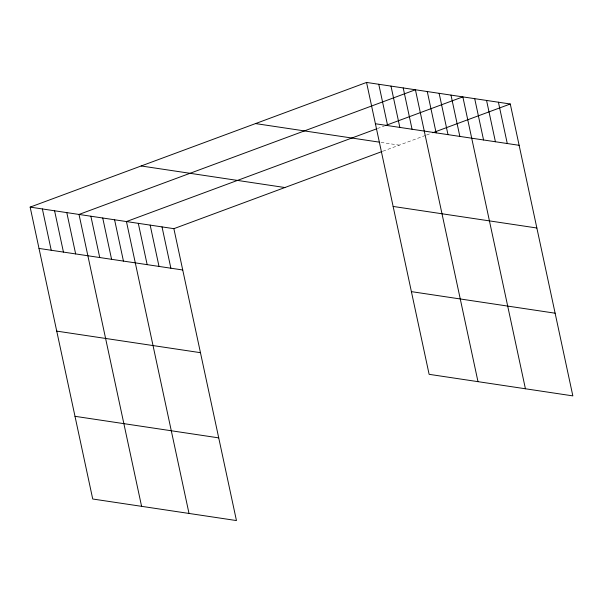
<?xml version="1.0" encoding="UTF-8"?>
<svg xmlns="http://www.w3.org/2000/svg" width="603" height="603" viewBox="0 0 603 603"><rect width="100%" height="100%" fill="white"/><g stroke="black" fill="none" stroke-linecap="round" stroke-linejoin="round"><path stroke-width="0.45" stroke-dasharray="3.02 2.26" d="M377.38 128.552L384.435 125.944M382.92 151.195L425.695 135.343M426.577 135.019L430.979 133.384M381.021 142.406L399.261 145.142"/><path stroke-width="0.9" d="M30.15 207.115L173.875 228.673L236.451 520.562L92.726 499.005L30.15 207.115L366.549 82.438L510.274 103.995L572.85 395.885L429.125 374.327L366.549 82.438M376.506 128.884L126.442 221.557L189.018 513.447M385.309 125.612L462.848 96.879L525.424 388.769M173.875 228.673L382.061 151.511M432.743 132.728L510.274 103.995M375.405 123.751L519.13 145.308M255.536 123.577L379.197 142.127M141.162 165.968L284.887 187.533M393.133 206.437L536.858 228.002M411.397 291.633L555.122 313.198M39.007 248.428L182.732 269.986M56.735 331.115L200.46 352.68M74.998 416.311L218.723 437.876M498.417 102.216L507.274 143.529M486.561 100.437L495.417 141.75M474.704 98.658L483.561 139.971M450.991 95.101L459.848 136.414M439.135 93.322L447.991 134.635M427.271 91.543L436.127 132.856M477.991 381.654L415.414 89.764L79.016 214.442L141.592 506.339M403.203 87.932L412.06 129.246M390.985 86.101L399.842 127.414M378.767 84.269L387.623 125.582M162.019 226.894L170.875 268.207M150.162 225.115L159.019 266.428M138.298 223.336L147.155 264.649M114.585 219.778L123.442 261.091M102.729 218L111.585 259.313M90.872 216.221L99.729 257.534M66.797 212.61L75.654 253.923M54.587 210.779L63.443 252.092M42.368 208.947L51.225 250.26"/></g></svg>
